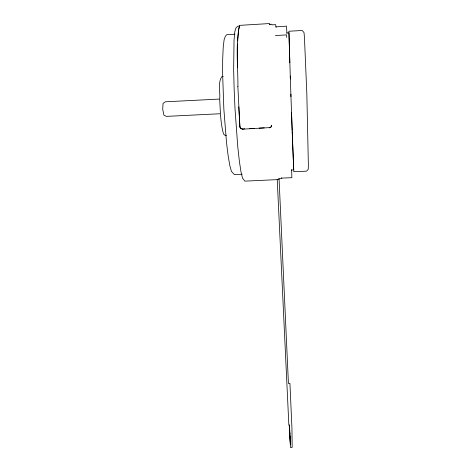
<?xml version="1.0" encoding="UTF-8"?>
<svg xmlns="http://www.w3.org/2000/svg" width="471" height="471" viewBox="0 0 471 471"><rect width="100%" height="100%" fill="white"/><g stroke="black" fill="none" stroke-linecap="round" stroke-linejoin="round"><path stroke-width="0.71" d="M237.625 43.903L237.461 67.518M237.708 41.054L238.532 29.82M237.861 86.399L239.91 126.964L240.398 128.23L242.435 129.16L269.353 127.635A2.379 2.308 0.5 0 0 270.248 127.423M281.558 177.585L281.511 178.126L291.861 177.685L291.649 169.448M242.435 129.16L244.655 128.807M239.91 126.964L238.779 106.817M238.703 29.208L239.568 26.152L237.89 26.164L235.947 27.919L234.835 31.61L234.034 40.1L233.651 69.673L234.128 88.807L235.023 109.001L237.743 146.475L239.35 161.106L240.969 171.785L242.488 178.079L244.861 181.141L278.12 179.592L278.096 179.074L281.693 178.503M270.648 127.188L271.278 126.516A2.384 2.326 9.2 0 0 271.614 125.209L270.966 127.152L269.335 127.882M291.584 170.208L293.704 169.707L292.756 146.393M269.447 24.439L271.897 24.215M234.947 34.218L226.692 34.689L225.315 36.32L224.096 39.799L223.195 47.542L222.689 59.199L222.624 74.094L223.855 109.201L226.527 142.731L228.164 155.919L229.836 165.621L231.449 171.42L234.375 174.582L242.165 174.252M271.95 24.845L275.659 24.651L276.053 27.371M223.225 76.579L221.782 76.655C217.62 83.079 220.475 92.01 219.674 99.281C220.399 110.909 220.369 122.843 223.572 134.117L225.032 135.324L226.451 135.259M219.086 99.093L165.333 101.801L163.054 103.396L162.719 109.307L163.884 115.054L166.363 116.378L219.898 113.758M249.742 128.565L254.099 128.359M259.185 128.118L264.266 127.876M286.698 32.97L288.953 32.882L289.818 62.808M290.407 444.671L289.206 425.236M275.405 35.584L286.568 34.872L286.727 37.444M275.918 26.871L286.521 26.146L286.921 33.37M269.918 24.863L269.63 23.55L239.521 25.369C235.423 45.393 238.026 66.264 237.926 86.582M289.353 424.966L289.418 426.402M289.588 429.988L289.889 436.446M277.219 179.427L288.853 425.083L289.382 425.072L290.43 447.45L292.161 447.421L291.943 428.127L289.93 383.376L288.429 383.406L279.038 178.497M289.53 425.949L289.906 433.868M290.006 436.028L290.377 443.953M292.208 131.662L293.822 171.709L306.621 171.156L308.246 169.254L308.364 164.815L306.827 93.535L304.454 37.639L304.036 32.629L302.217 30.485L288.906 31.239L290.354 78.94M292.726 145.904L290.872 94.135M291.525 112.722L292.155 130.396M290.248 76.019L290.966 96.679M242.477 128.907A2.39 2.308 14.6 0 1 241.14 128.589L240.434 127.977A2.355 2.296 10.1 0 1 239.951 126.717"/></g></svg>
